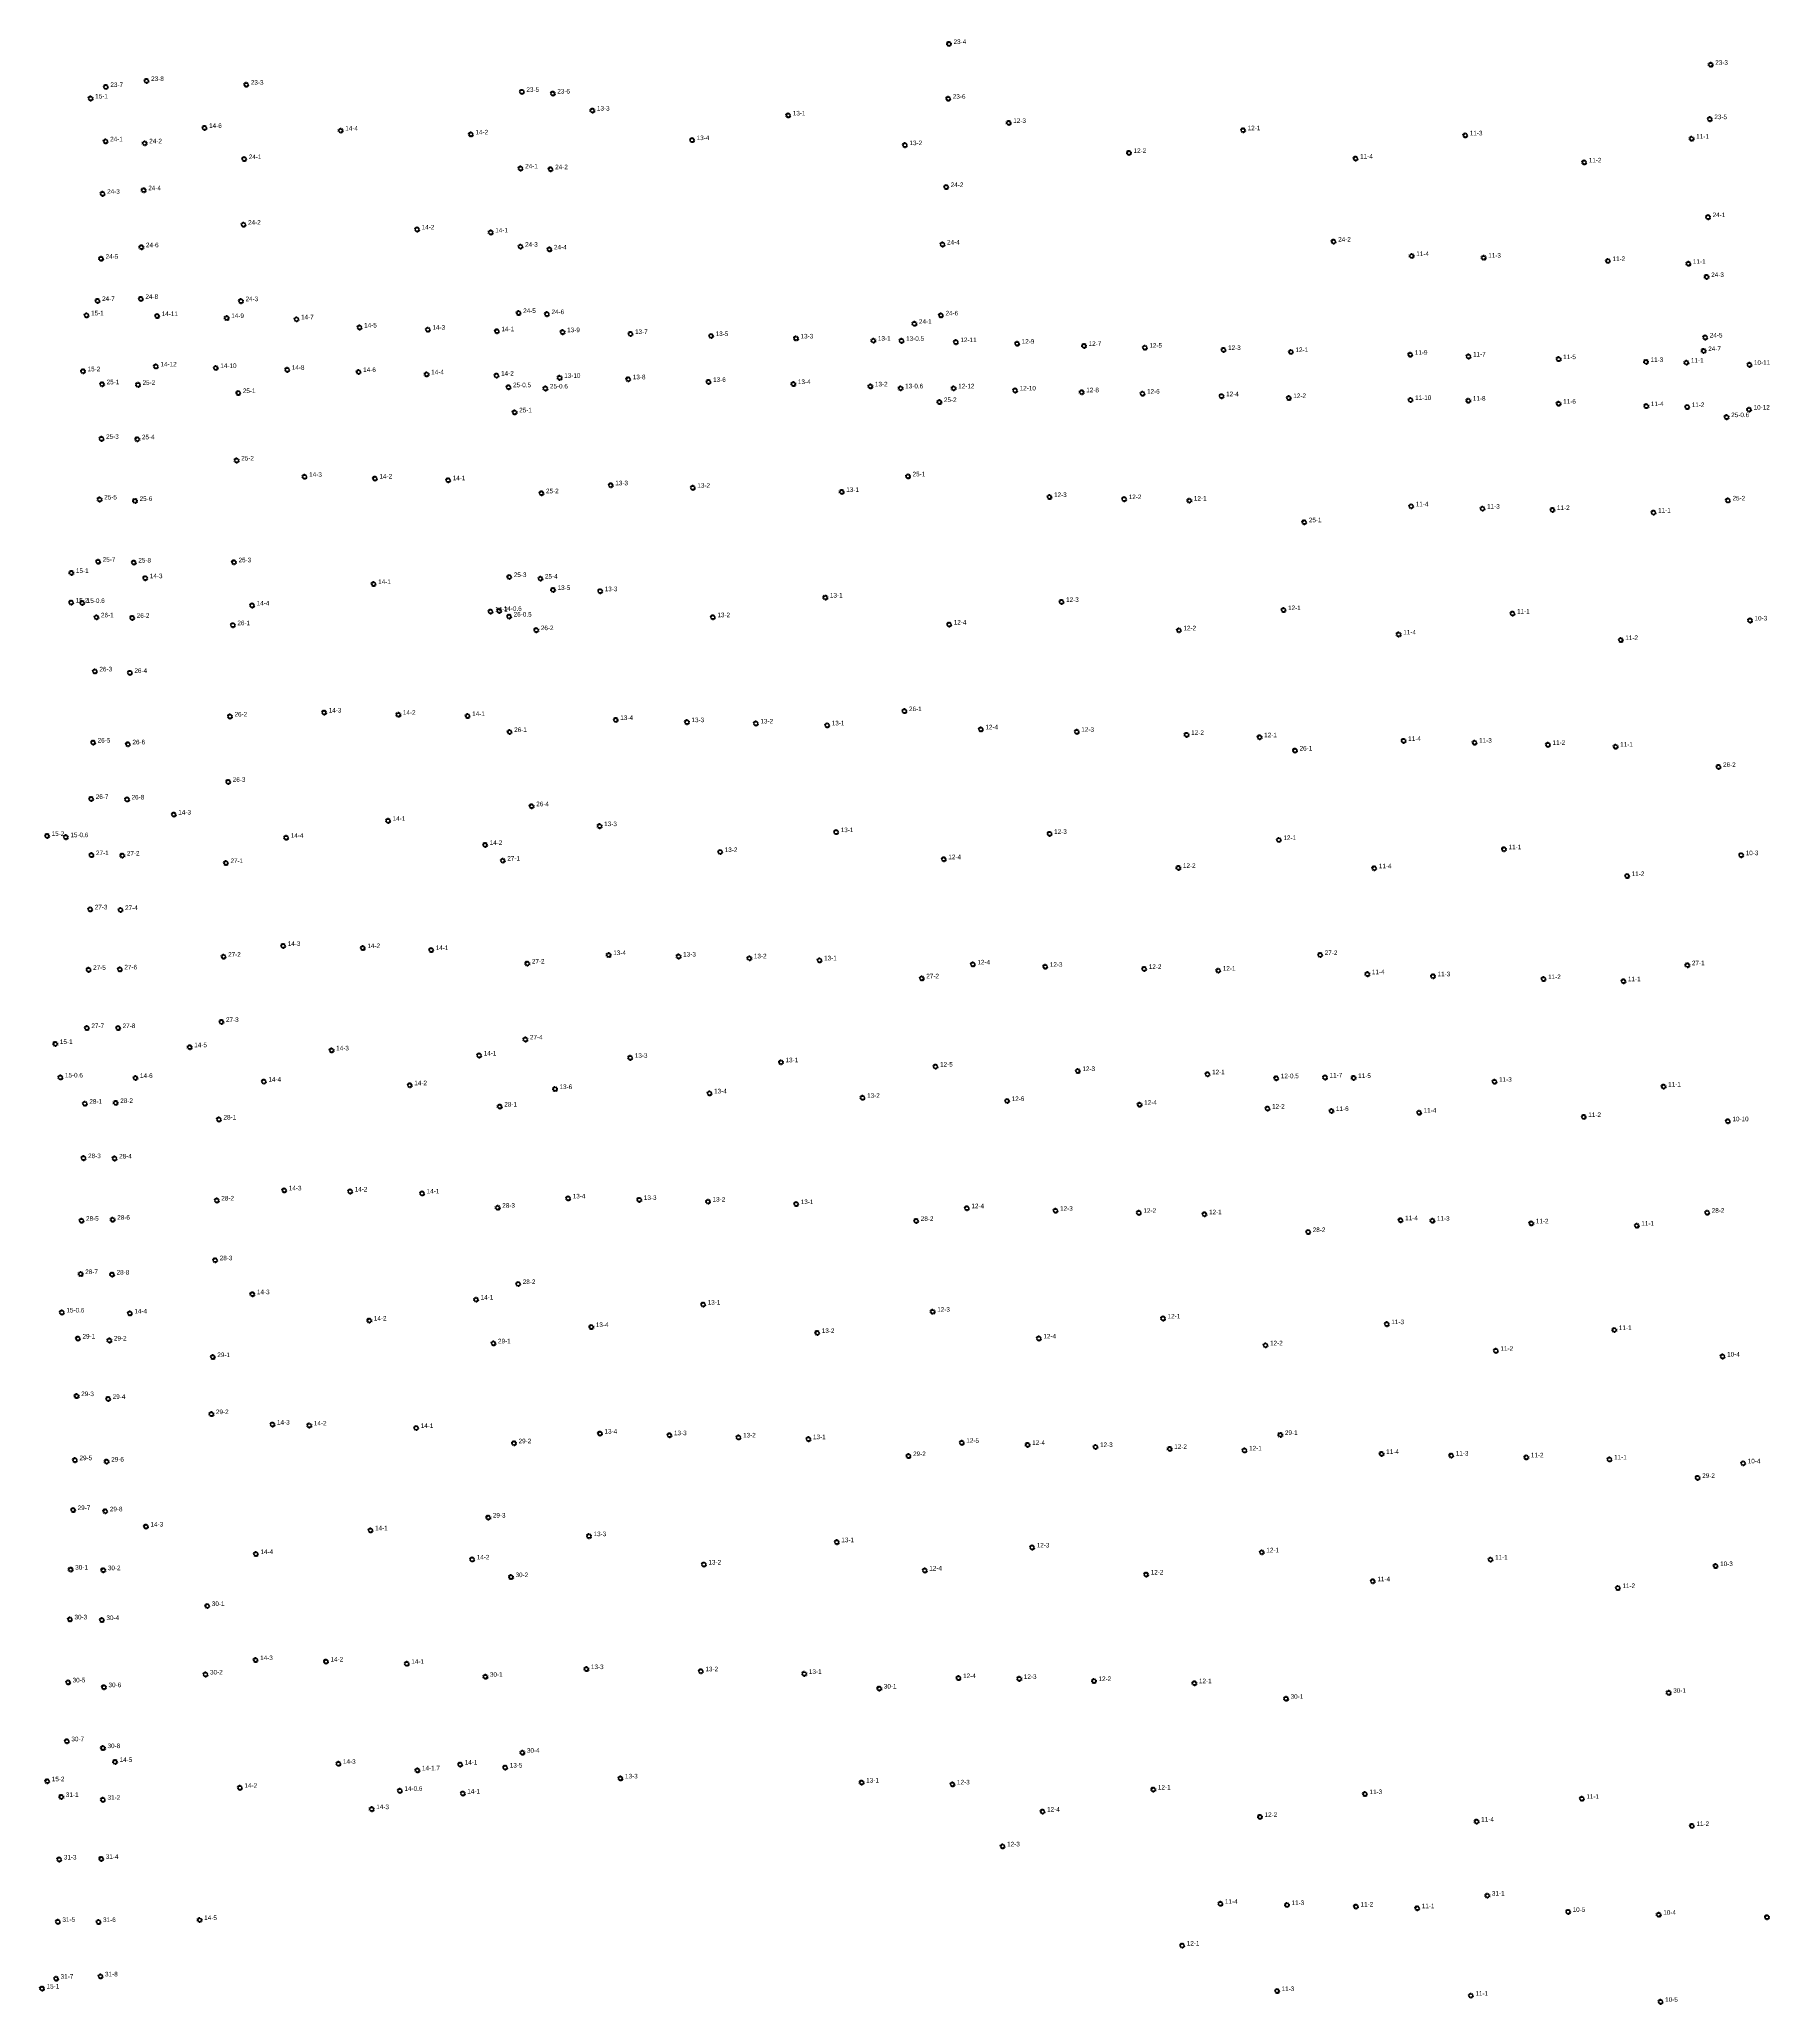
# Model space of a CAD drawing. Header units: inches. Extents: x 486468 to 494393, y 5455952 to 5461583.
# Drawn here: x 489884 to 490639, y 5456044 to 5456902 of the extents above; entities that cross this region are included whole.
import ezdxf

# ---------------------------------------------------------------- set-up
doc = ezdxf.new("R2010")
doc.units = ezdxf.units.IN
doc.header["$MEASUREMENT"] = 0
doc.layers.add('StreetLightingPoles', color=10, linetype='Continuous')

# ---------------------------------------------------------------- blocks, each defined once
blk = doc.blocks.new('Light')
at = {"color": 255}
for p, q in [((-0.71, 0.23), (-1.19, 0.39)), ((-0.44, 0.61), (-0.73, 1.01)), ((0, 0.75), (0, 1.25)), ((0.44, 0.61), (0.73, 1.01)), ((0.71, 0.23), (1.19, 0.39)), ((-0.71, -0.23), (-1.19, -0.39)), ((-0.44, -0.61), (-0.73, -1.01)), ((0, -0.75), (0, -1.25)), ((0.44, -0.61), (0.73, -1.01)), ((0.71, -0.23), (1.19, -0.39))]:
    blk.add_line(p, q, dxfattribs=at)
blk.add_circle((0, 0), 0.75, dxfattribs=at)

msp = doc.modelspace()

# ---------------------------------------------------------------- block references
at = {"layer": 'StreetLightingPoles'}
for p in [(490280.786, 5456899.615), (489930.402, 5456883.47), (490613.379, 5456890.529), (489905.992, 5456875.807), (489912.623, 5456880.837), (489973.955, 5456881.818), (490094.272, 5456878.698), (490107.767, 5456877.964), (490280.467, 5456875.694), (490125.069, 5456870.537), (490210.597, 5456868.405), (490612.983, 5456866.784), (489955.713, 5456862.96), (490015.179, 5456861.763), (490072.031, 5456860.115), (490306.867, 5456865.153), (490409.204, 5456861.936), (490506.213, 5456859.705), (490605.073, 5456858.249), (489912.517, 5456857.097), (489929.603, 5456856.234), (489973.049, 5456849.355), (490168.608, 5456857.633), (490261.539, 5456855.434), (490359.382, 5456852.045), (490458.328, 5456849.571), (490093.738, 5456845.259), (490106.833, 5456844.925), (490558.165, 5456847.889), (489911.201, 5456834.189), (489929.153, 5456835.751), (490279.539, 5456837.145), (490612.219, 5456824.008), (489972.743, 5456820.714), (490048.532, 5456818.627), (490080.672, 5456817.316), (489928.149, 5456810.86), (490093.708, 5456811.12), (490106.321, 5456809.908), (490277.956, 5456812.061), (490448.716, 5456813.316), (490482.828, 5456807.044), (490514.254, 5456806.294), (489910.543, 5456805.852), (490568.516, 5456804.862), (490603.639, 5456803.652), (490611.61, 5456797.902), (489904.188, 5456781.125), (489909.008, 5456787.437), (489927.925, 5456788.322), (489935.02, 5456780.825), (489971.632, 5456787.329), (490092.859, 5456782.152), (490105.23, 5456781.667), (490277.255, 5456781.108), (489965.395, 5456779.948), (489995.878, 5456779.4), (490023.433, 5456775.83), (490053.234, 5456774.873), (490083.394, 5456774.201), (490112.082, 5456773.798), (490141.71, 5456773.013), (490176.921, 5456772.119), (490265.67, 5456777.452), (490213.987, 5456771.057), (490247.774, 5456770.08), (490260.068, 5456770.022), (490283.765, 5456769.445), (490310.527, 5456768.75), (490339.754, 5456767.799), (490366.299, 5456767.019), (490400.651, 5456766.044), (490430.097, 5456765.134), (490482.205, 5456763.937), (490610.314, 5456765.59), (490611.001, 5456771.459), (489902.672, 5456756.711), (489934.503, 5456758.824), (489960.624, 5456758.155), (489991.844, 5456757.356), (490023, 5456756.416), (490052.711, 5456755.379), (490083.229, 5456754.83), (490507.62, 5456763.173), (490546.985, 5456762.027), (490585.138, 5456760.784), (490602.769, 5456760.483), (490630.285, 5456759.54), (489910.988, 5456751.042), (489926.679, 5456750.799), (489970.458, 5456747.22), (490088.456, 5456749.755), (490104.557, 5456749.215), (490110.796, 5456753.862), (490140.744, 5456753.227), (490175.791, 5456752.083), (490212.829, 5456751.136), (490246.462, 5456750.129), (490259.676, 5456749.28), (490282.828, 5456749.272), (490309.65, 5456748.343), (490338.73, 5456747.547), (490365.267, 5456746.931), (490091.128, 5456738.774), (490276.596, 5456743.282), (490399.771, 5456745.843), (490429.139, 5456745.023), (490482.326, 5456744.192), (490507.545, 5456743.885), (490546.979, 5456742.551), (490585.272, 5456741.509), (490603.118, 5456741.121), (490630.13, 5456739.973), (490620.333, 5456736.697), (489910.744, 5456727.226), (489926.381, 5456727.037), (489969.751, 5456717.785), (489999.425, 5456710.66), (490030.125, 5456709.879), (490062.096, 5456709.162), (490102.827, 5456703.473), (490133.108, 5456706.949), (490168.914, 5456705.847), (490233.952, 5456704.059), (490262.907, 5456710.843), (489909.923, 5456700.761), (489925.37, 5456700.127), (490324.657, 5456701.826), (490357.281, 5456700.904), (490385.725, 5456700.243), (490482.607, 5456697.766), (490513.749, 5456696.754), (490544.271, 5456696.176), (490588.431, 5456695.024), (490620.914, 5456700.333), (490435.921, 5456690.814), (489909.263, 5456673.571), (489924.829, 5456673.215), (489968.573, 5456673.341), (489897.575, 5456668.691), (489929.845, 5456666.393), (490029.551, 5456663.833), (490088.777, 5456666.919), (490102.381, 5456666.197), (490107.906, 5456661.257), (490128.467, 5456660.716), (489897.512, 5456655.736), (489902.314, 5456655.605), (489976.488, 5456654.489), (490080.583, 5456651.825), (490084.394, 5456652.144), (490226.799, 5456657.938), (490329.923, 5456656.045), (490426.842, 5456652.472), (489908.527, 5456649.305), (489924.13, 5456649.069), (489968.085, 5456645.875), (490088.712, 5456649.624), (490100.588, 5456643.713), (490177.658, 5456649.356), (490280.867, 5456646.145), (490381.181, 5456643.632), (490526.849, 5456650.954), (490630.551, 5456647.938), (490477.139, 5456641.82), (490574.1, 5456639.399), (489907.83, 5456625.714), (489923.117, 5456625.062), (489966.836, 5456606.024), (490007.943, 5456607.744), (490040.351, 5456606.772), (490070.595, 5456606.219), (490135.286, 5456604.507), (490166.376, 5456603.551), (490196.44, 5456602.966), (490227.6, 5456602.143), (490261.335, 5456608.368), (490294.694, 5456600.387), (489907.057, 5456594.626), (489922.266, 5456593.881), (490088.923, 5456599.26), (490336.577, 5456599.336), (490384.566, 5456597.998), (490416.427, 5456596.936), (490479.297, 5456595.382), (490510.282, 5456594.583), (490542.32, 5456593.64), (490571.871, 5456592.83), (490431.868, 5456591.144), (490616.782, 5456584.005), (489966.052, 5456577.476), (489906.242, 5456570.038), (489921.88, 5456569.803), (490098.547, 5456566.847), (489942.289, 5456563.208), (490035.863, 5456560.486), (490128.252, 5456558.155), (489886.982, 5456553.894), (489895.143, 5456553.331), (489991.383, 5456553.074), (490078.237, 5456549.963), (490231.509, 5456555.541), (490324.704, 5456554.782), (490424.827, 5456552.102), (489906.336, 5456545.502), (489919.834, 5456545.279), (489965.057, 5456542.023), (490085.938, 5456543.088), (490180.86, 5456546.864), (490278.506, 5456543.712), (490523.128, 5456548.054), (490626.672, 5456545.471), (490380.942, 5456539.922), (490466.488, 5456539.752), (490576.889, 5456536.372), (489905.81, 5456521.823), (489919.048, 5456521.544), (489964.038, 5456501.155), (489990.064, 5456505.873), (490024.829, 5456504.911), (490054.667, 5456504.052), (490096.667, 5456498.139), (490132.192, 5456501.874), (490162.744, 5456501.243), (490193.615, 5456500.443), (490224.267, 5456499.563), (490291.21, 5456497.786), (490442.853, 5456501.918), (490603.186, 5456497.423), (489905.103, 5456495.417), (489918.734, 5456495.608), (490268.888, 5456491.702), (490322.826, 5456496.767), (490366.029, 5456495.838), (490398.357, 5456495.058), (490463.47, 5456493.532), (490492.146, 5456492.613), (490540.384, 5456491.382), (490575.264, 5456490.44), (489963.093, 5456472.67), (489890.572, 5456463.068), (489904.336, 5456470.007), (489917.976, 5456469.993), (490095.819, 5456465.017), (489949.246, 5456461.639), (490011.218, 5456460.255), (490075.654, 5456458.031), (490141.617, 5456457.026), (490207.432, 5456455.051), (489892.786, 5456448.441), (489925.544, 5456448.216), (489981.612, 5456446.618), (490274.898, 5456453.17), (490337.024, 5456451.243), (490393.671, 5456449.82), (490423.69, 5456448.103), (490444.981, 5456448.418), (490457.478, 5456448.229), (490518.968, 5456446.563), (490045.33, 5456445.03), (490108.757, 5456443.392), (490176.238, 5456441.497), (490243.047, 5456439.569), (490306.168, 5456438.165), (490592.826, 5456444.443), (489903.446, 5456436.988), (489916.939, 5456437.316), (489962.015, 5456430.084), (490084.618, 5456435.726), (490364.024, 5456436.529), (490419.848, 5456434.853), (490447.78, 5456433.807), (490486.048, 5456433.059), (490557.958, 5456431.193), (490620.884, 5456429.325), (489902.88, 5456413.217), (489916.439, 5456413.075), (489961.054, 5456394.744), (489990.542, 5456399.136), (490019.301, 5456398.653), (490050.719, 5456397.807), (490114.499, 5456395.628), (490145.564, 5456395.003), (489901.99, 5456385.9), (489915.612, 5456386.354), (490083.746, 5456391.587), (490175.578, 5456394.226), (490214.068, 5456393.169), (490288.577, 5456391.351), (490327.292, 5456390.251), (490363.7, 5456389.361), (490392.336, 5456388.708), (490477.983, 5456386.108), (490491.86, 5456385.917), (490611.846, 5456389.403), (490266.475, 5456385.83), (490437.623, 5456380.96), (490535.048, 5456384.733), (490581.104, 5456383.731), (489901.645, 5456362.633), (489915.347, 5456362.392), (489960.37, 5456368.636), (489976.611, 5456353.821), (490092.678, 5456358.285), (489893.429, 5456345.852), (489923.099, 5456345.432), (490074.289, 5456351.447), (490173.445, 5456349.282), (490273.663, 5456346.172), (490374.251, 5456343.228), (489900.451, 5456334.452), (490027.671, 5456342.29), (490124.604, 5456339.499), (490223.26, 5456336.906), (490320.026, 5456334.49), (490471.944, 5456340.749), (490571.294, 5456338.197), (489914.166, 5456333.616), (489959.319, 5456326.373), (490081.878, 5456332.369), (490418.988, 5456331.501), (490519.587, 5456329.113), (490618.571, 5456326.621), (489899.872, 5456309.337), (489913.632, 5456308.124), (489958.711, 5456301.477), (489985.366, 5456296.93), (490001.487, 5456296.518), (490048.128, 5456295.421), (490128.386, 5456292.985), (490158.712, 5456292.264), (490425.471, 5456292.388), (490090.873, 5456288.744), (490188.875, 5456291.289), (490219.416, 5456290.544), (490263.131, 5456283.146), (490286.365, 5456288.944), (490315.141, 5456288.037), (490344.753, 5456287.124), (490377.153, 5456286.295), (490409.837, 5456285.617), (490469.692, 5456284.103), (490500.085, 5456283.357), (489899.136, 5456281.371), (489912.987, 5456280.743), (490532.879, 5456282.598), (490569.215, 5456281.681), (490627.556, 5456279.99), (490607.67, 5456273.647), (489898.332, 5456259.59), (489912.384, 5456259.054), (489930.148, 5456252.389), (490028.184, 5456250.712), (490079.625, 5456256.312), (489978.133, 5456240.383), (490123.604, 5456248.2), (490231.778, 5456245.573), (490317.084, 5456243.256), (490417.355, 5456241.141), (489897.279, 5456233.599), (489911.524, 5456233.331), (490072.609, 5456238.03), (490173.747, 5456235.813), (490270.201, 5456233.209), (490366.862, 5456231.443), (490517.232, 5456237.938), (490615.512, 5456235.147), (490089.529, 5456230.327), (490465.836, 5456228.493), (490572.837, 5456225.557), (489956.924, 5456217.717), (489896.95, 5456211.883), (489910.896, 5456211.574), (489978.007, 5456194.095), (490008.761, 5456193.452), (490044.023, 5456192.486), (490122.453, 5456190.165), (490172.434, 5456189.208), (489896.141, 5456184.37), (489911.817, 5456182.256), (489956.132, 5456187.821), (490078.345, 5456186.816), (490217.625, 5456188.091), (490250.354, 5456181.657), (490284.936, 5456186.234), (490311.493, 5456185.916), (490344.093, 5456184.963), (490387.932, 5456183.989), (490427.959, 5456177.214), (490595.033, 5456179.811), (489895.597, 5456158.681), (489911.372, 5456155.673), (489916.659, 5456149.628), (490014.187, 5456148.831), (490048.67, 5456145.942), (490067.359, 5456148.485), (490087.013, 5456147.183), (490094.502, 5456153.668), (489887.045, 5456141.198), (489971.172, 5456138.346), (490137.327, 5456142.436), (490242.655, 5456140.634), (490282.295, 5456139.823), (490370.008, 5456137.57), (489893.186, 5456134.346), (489911.369, 5456133.109), (490028.72, 5456129.028), (490041.022, 5456137.019), (490068.486, 5456135.842), (490462.406, 5456135.608), (490557.103, 5456133.569), (490321.643, 5456127.944), (490416.587, 5456125.633), (490511.183, 5456123.575), (490605.182, 5456121.689), (490304.2, 5456112.787), (489892.299, 5456107.049), (489910.622, 5456107.318), (490399.312, 5456087.712), (490428.368, 5456087.182), (490458.486, 5456086.474), (490485.239, 5456085.765), (490515.849, 5456091.263), (489891.665, 5456079.846), (489909.428, 5456079.745), (489953.602, 5456080.645), (490551.107, 5456084.187), (490590.686, 5456082.932), (490637.96, 5456081.833), (490382.626, 5456069.456), (489890.904, 5456055.008), (489910.295, 5456056.021), (489884.77, 5456050.711), (490424.041, 5456049.628), (490508.649, 5456047.599), (490591.504, 5456044.917)]:
    msp.add_blockref('Light', p, dxfattribs=at)

# ---------------------------------------------------------------- texts
for s, p in [('23-4', (490282.786, 5456899.615)), ('23-8', (489932.402, 5456883.47)), ('23-3', (490615.379, 5456890.529)), ('15-1', (489907.992, 5456875.807)), ('23-7', (489914.623, 5456880.837)), ('23-3', (489975.955, 5456881.818)), ('23-5', (490096.272, 5456878.698)), ('23-6', (490109.767, 5456877.964)), ('23-6', (490282.467, 5456875.694)), ('13-3', (490127.069, 5456870.537)), ('13-1', (490212.597, 5456868.405)), ('23-5', (490614.983, 5456866.784)), ('24-1', (489914.517, 5456857.097)), ('14-6', (489957.713, 5456862.96)), ('14-4', (490017.179, 5456861.763)), ('14-2', (490074.031, 5456860.115)), ('13-4', (490170.608, 5456857.633)), ('12-3', (490308.867, 5456865.153)), ('12-1', (490411.204, 5456861.936)), ('11-3', (490508.213, 5456859.705)), ('11-1', (490607.073, 5456858.249)), ('24-2', (489931.603, 5456856.234)), ('24-1', (489975.049, 5456849.355)), ('13-2', (490263.539, 5456855.434)), ('12-2', (490361.382, 5456852.045)), ('11-4', (490460.328, 5456849.571)), ('24-1', (490095.738, 5456845.259)), ('24-2', (490108.833, 5456844.925)), ('11-2', (490560.165, 5456847.889)), ('24-3', (489913.201, 5456834.189)), ('24-4', (489931.153, 5456835.751)), ('24-2', (490281.539, 5456837.145)), ('24-1', (490614.219, 5456824.008)), ('24-2', (489974.743, 5456820.714)), ('14-2', (490050.532, 5456818.627)), ('14-1', (490082.672, 5456817.316)), ('24-5', (489912.543, 5456805.852)), ('24-6', (489930.149, 5456810.86)), ('24-3', (490095.708, 5456811.12)), ('24-4', (490108.321, 5456809.908)), ('24-4', (490279.956, 5456812.061)), ('24-2', (490450.716, 5456813.316)), ('11-4', (490484.828, 5456807.044)), ('11-3', (490516.254, 5456806.294)), ('11-2', (490570.516, 5456804.862)), ('11-1', (490605.639, 5456803.652)), ('24-3', (490613.61, 5456797.902)), ('24-8', (489929.925, 5456788.322)), ('15-1', (489906.188, 5456781.125)), ('24-7', (489911.008, 5456787.437)), ('14-11', (489937.02, 5456780.825)), ('14-9', (489967.395, 5456779.948)), ('24-3', (489973.632, 5456787.329)), ('24-5', (490094.859, 5456782.152)), ('24-6', (490107.23, 5456781.667)), ('24-6', (490279.255, 5456781.108)), ('14-7', (489997.878, 5456779.4)), ('14-5', (490025.433, 5456775.83)), ('14-3', (490055.234, 5456774.873)), ('14-1', (490085.394, 5456774.201)), ('13-9', (490114.082, 5456773.798)), ('13-7', (490143.71, 5456773.013)), ('13-5', (490178.921, 5456772.119)), ('24-1', (490267.67, 5456777.452)), ('24-5', (490613.001, 5456771.459)), ('13-3', (490215.987, 5456771.057)), ('13-1', (490249.774, 5456770.08)), ('13-0.5', (490262.068, 5456770.022)), ('12-11', (490285.765, 5456769.445)), ('12-9', (490312.527, 5456768.75)), ('12-7', (490341.754, 5456767.799)), ('12-5', (490368.299, 5456767.019)), ('12-3', (490402.651, 5456766.044)), ('12-1', (490432.097, 5456765.134)), ('11-9', (490484.205, 5456763.937)), ('11-7', (490509.62, 5456763.173)), ('24-7', (490612.314, 5456765.59)), ('15-2', (489904.672, 5456756.711)), ('14-12', (489936.503, 5456758.824)), ('14-10', (489962.624, 5456758.155)), ('14-8', (489993.844, 5456757.356)), ('14-6', (490025, 5456756.416)), ('14-4', (490054.711, 5456755.379)), ('14-2', (490085.229, 5456754.83)), ('11-5', (490548.985, 5456762.027)), ('11-3', (490587.138, 5456760.784)), ('11-1', (490604.769, 5456760.483)), ('10-11', (490632.285, 5456759.54)), ('25-1', (489912.988, 5456751.042)), ('25-2', (489928.679, 5456750.799)), ('25-1', (489972.458, 5456747.22)), ('25-0.5', (490090.456, 5456749.755)), ('25-0.6', (490106.557, 5456749.215)), ('13-10', (490112.796, 5456753.862)), ('13-8', (490142.744, 5456753.227)), ('13-6', (490177.791, 5456752.083)), ('13-4', (490214.829, 5456751.136)), ('13-2', (490248.462, 5456750.129)), ('13-0.6', (490261.676, 5456749.28)), ('12-12', (490284.828, 5456749.272)), ('12-10', (490311.65, 5456748.343)), ('12-8', (490340.73, 5456747.547)), ('12-6', (490367.267, 5456746.931)), ('12-4', (490401.771, 5456745.843)), ('25-1', (490093.128, 5456738.774)), ('25-2', (490278.596, 5456743.282)), ('12-2', (490431.139, 5456745.023)), ('11-10', (490484.326, 5456744.192)), ('11-8', (490509.545, 5456743.885)), ('11-6', (490548.979, 5456742.551)), ('11-4', (490587.272, 5456741.509)), ('11-2', (490605.118, 5456741.121)), ('10-12', (490632.13, 5456739.973)), ('25-0.6', (490622.333, 5456736.697)), ('25-3', (489912.744, 5456727.226)), ('25-4', (489928.381, 5456727.037)), ('25-2', (489971.751, 5456717.785)), ('14-3', (490001.425, 5456710.66)), ('14-2', (490032.125, 5456709.879)), ('14-1', (490064.096, 5456709.162)), ('25-2', (490104.827, 5456703.473)), ('13-3', (490135.108, 5456706.949)), ('13-2', (490170.914, 5456705.847)), ('13-1', (490235.952, 5456704.059)), ('25-1', (490264.907, 5456710.843)), ('25-5', (489911.923, 5456700.761)), ('25-6', (489927.37, 5456700.127)), ('12-3', (490326.657, 5456701.826)), ('12-2', (490359.281, 5456700.904)), ('12-1', (490387.725, 5456700.243)), ('11-4', (490484.607, 5456697.766)), ('11-3', (490515.749, 5456696.754)), ('11-2', (490546.271, 5456696.176)), ('11-1', (490590.431, 5456695.024)), ('25-2', (490622.914, 5456700.333)), ('25-1', (490437.921, 5456690.814)), ('15-1', (489899.575, 5456668.691)), ('25-7', (489911.263, 5456673.571)), ('25-8', (489926.829, 5456673.215)), ('25-3', (489970.573, 5456673.341)), ('14-3', (489931.845, 5456666.393)), ('14-1', (490031.551, 5456663.833)), ('25-3', (490090.777, 5456666.919)), ('25-4', (490104.381, 5456666.197)), ('13-5', (490109.906, 5456661.257)), ('13-3', (490130.467, 5456660.716)), ('15-2', (489899.512, 5456655.736)), ('15-0.6', (489904.314, 5456655.605)), ('14-4', (489978.488, 5456654.489)), ('14-2', (490082.583, 5456651.825)), ('14-0.6', (490086.394, 5456652.144)), ('13-1', (490228.799, 5456657.938)), ('12-3', (490331.923, 5456656.045)), ('12-1', (490428.842, 5456652.472)), ('26-1', (489910.527, 5456649.305)), ('26-2', (489926.13, 5456649.069)), ('26-1', (489970.085, 5456645.875)), ('26-0.5', (490090.712, 5456649.624)), ('26-2', (490102.588, 5456643.713)), ('13-2', (490179.658, 5456649.356)), ('12-4', (490282.867, 5456646.145)), ('12-2', (490383.181, 5456643.632)), ('11-1', (490528.849, 5456650.954)), ('10-3', (490632.551, 5456647.938)), ('11-4', (490479.139, 5456641.82)), ('11-2', (490576.1, 5456639.399)), ('26-3', (489909.83, 5456625.714)), ('26-4', (489925.117, 5456625.062)), ('26-1', (490263.335, 5456608.368)), ('26-2', (489968.836, 5456606.024)), ('14-3', (490009.943, 5456607.744)), ('14-2', (490042.351, 5456606.772)), ('14-1', (490072.595, 5456606.219)), ('13-4', (490137.286, 5456604.507)), ('13-3', (490168.376, 5456603.551)), ('13-2', (490198.44, 5456602.966)), ('13-1', (490229.6, 5456602.143)), ('12-4', (490296.694, 5456600.387)), ('26-5', (489909.057, 5456594.626)), ('26-6', (489924.266, 5456593.881)), ('26-1', (490090.923, 5456599.26)), ('12-3', (490338.577, 5456599.336)), ('12-2', (490386.566, 5456597.998)), ('12-1', (490418.427, 5456596.936)), ('26-1', (490433.868, 5456591.144)), ('11-4', (490481.297, 5456595.382)), ('11-3', (490512.282, 5456594.583)), ('11-2', (490544.32, 5456593.64)), ('11-1', (490573.871, 5456592.83)), ('26-2', (490618.782, 5456584.005)), ('26-3', (489968.052, 5456577.476)), ('26-7', (489908.242, 5456570.038)), ('26-8', (489923.88, 5456569.803)), ('26-4', (490100.547, 5456566.847)), ('14-3', (489944.289, 5456563.208)), ('14-1', (490037.863, 5456560.486)), ('13-3', (490130.252, 5456558.155)), ('15-2', (489888.982, 5456553.894)), ('15-0.6', (489897.143, 5456553.331)), ('14-4', (489993.383, 5456553.074)), ('14-2', (490080.237, 5456549.963)), ('13-1', (490233.509, 5456555.541)), ('12-3', (490326.704, 5456554.782)), ('12-1', (490426.827, 5456552.102)), ('27-1', (489908.336, 5456545.502)), ('27-2', (489921.834, 5456545.279)), ('27-1', (489967.057, 5456542.023)), ('27-1', (490087.938, 5456543.088)), ('13-2', (490182.86, 5456546.864)), ('12-4', (490280.506, 5456543.712)), ('12-2', (490382.942, 5456539.922)), ('11-4', (490468.488, 5456539.752)), ('11-1', (490525.128, 5456548.054)), ('10-3', (490628.672, 5456545.471)), ('11-2', (490578.889, 5456536.372)), ('27-3', (489907.81, 5456521.823)), ('27-4', (489921.048, 5456521.544)), ('14-3', (489992.064, 5456505.873)), ('27-2', (489966.038, 5456501.155)), ('14-2', (490026.829, 5456504.911)), ('14-1', (490056.667, 5456504.052)), ('27-2', (490098.667, 5456498.139)), ('13-4', (490134.192, 5456501.874)), ('13-3', (490164.744, 5456501.243)), ('13-2', (490195.615, 5456500.443)), ('13-1', (490226.267, 5456499.563)), ('12-4', (490293.21, 5456497.786)), ('12-3', (490324.826, 5456496.767)), ('27-2', (490444.853, 5456501.918)), ('27-1', (490605.186, 5456497.423)), ('27-5', (489907.103, 5456495.417)), ('27-6', (489920.734, 5456495.608)), ('27-2', (490270.888, 5456491.702)), ('12-2', (490368.029, 5456495.838)), ('12-1', (490400.357, 5456495.058)), ('11-4', (490465.47, 5456493.532)), ('11-3', (490494.146, 5456492.613)), ('11-2', (490542.384, 5456491.382)), ('11-1', (490577.264, 5456490.44)), ('27-3', (489965.093, 5456472.67)), ('15-1', (489892.572, 5456463.068)), ('27-7', (489906.336, 5456470.007)), ('27-8', (489919.976, 5456469.993)), ('27-4', (490097.819, 5456465.017)), ('14-5', (489951.246, 5456461.639)), ('14-3', (490013.218, 5456460.255)), ('14-1', (490077.654, 5456458.031)), ('13-3', (490143.617, 5456457.026)), ('13-1', (490209.432, 5456455.051)), ('15-0.6', (489894.786, 5456448.441)), ('14-6', (489927.544, 5456448.216)), ('14-4', (489983.612, 5456446.618)), ('12-5', (490276.898, 5456453.17)), ('12-3', (490339.024, 5456451.243)), ('12-1', (490395.671, 5456449.82)), ('12-0.5', (490425.69, 5456448.103)), ('11-7', (490446.981, 5456448.418)), ('11-5', (490459.478, 5456448.229)), ('11-3', (490520.968, 5456446.563)), ('28-1', (489905.446, 5456436.988)), ('28-2', (489918.939, 5456437.316)), ('14-2', (490047.33, 5456445.03)), ('13-6', (490110.757, 5456443.392)), ('13-4', (490178.238, 5456441.497)), ('13-2', (490245.047, 5456439.569)), ('12-6', (490308.168, 5456438.165)), ('11-1', (490594.826, 5456444.443)), ('28-1', (489964.015, 5456430.084)), ('28-1', (490086.618, 5456435.726)), ('12-4', (490366.024, 5456436.529)), ('12-2', (490421.848, 5456434.853)), ('11-6', (490449.78, 5456433.807)), ('11-4', (490488.048, 5456433.059)), ('11-2', (490559.958, 5456431.193)), ('10-10', (490622.884, 5456429.325)), ('28-3', (489904.88, 5456413.217)), ('28-4', (489918.439, 5456413.075)), ('28-2', (489963.054, 5456394.744)), ('14-3', (489992.542, 5456399.136)), ('14-2', (490021.301, 5456398.653)), ('14-1', (490052.719, 5456397.807)), ('13-4', (490116.499, 5456395.628)), ('13-3', (490147.564, 5456395.003)), ('13-2', (490177.578, 5456394.226)), ('28-5', (489903.99, 5456385.9)), ('28-6', (489917.612, 5456386.354)), ('28-3', (490085.746, 5456391.587)), ('13-1', (490216.068, 5456393.169)), ('28-2', (490268.475, 5456385.83)), ('12-4', (490290.577, 5456391.351)), ('12-3', (490329.292, 5456390.251)), ('12-2', (490365.7, 5456389.361)), ('12-1', (490394.336, 5456388.708)), ('11-4', (490479.983, 5456386.108)), ('11-3', (490493.86, 5456385.917)), ('28-2', (490613.846, 5456389.403)), ('28-2', (490439.623, 5456380.96)), ('11-2', (490537.048, 5456384.733)), ('11-1', (490583.104, 5456383.731)), ('28-3', (489962.37, 5456368.636)), ('28-7', (489903.645, 5456362.633)), ('28-8', (489917.347, 5456362.392)), ('14-3', (489978.611, 5456353.821)), ('14-1', (490076.289, 5456351.447)), ('28-2', (490094.678, 5456358.285)), ('15-0.6', (489895.429, 5456345.852)), ('14-4', (489925.099, 5456345.432)), ('14-2', (490029.671, 5456342.29)), ('13-1', (490175.445, 5456349.282)), ('12-3', (490275.663, 5456346.172)), ('12-1', (490376.251, 5456343.228)), ('29-1', (489902.451, 5456334.452)), ('29-2', (489916.166, 5456333.616)), ('13-4', (490126.604, 5456339.499)), ('13-2', (490225.26, 5456336.906)), ('12-4', (490322.026, 5456334.49)), ('11-3', (490473.944, 5456340.749)), ('11-1', (490573.294, 5456338.197)), ('29-1', (489961.319, 5456326.373)), ('29-1', (490083.878, 5456332.369)), ('12-2', (490420.988, 5456331.501)), ('11-2', (490521.587, 5456329.113)), ('10-4', (490620.571, 5456326.621)), ('29-3', (489901.872, 5456309.337)), ('29-4', (489915.632, 5456308.124)), ('29-2', (489960.711, 5456301.477)), ('14-3', (489987.366, 5456296.93)), ('14-2', (490003.487, 5456296.518)), ('14-1', (490050.128, 5456295.421)), ('13-4', (490130.386, 5456292.985)), ('13-3', (490160.712, 5456292.264)), ('13-2', (490190.875, 5456291.289)), ('29-1', (490427.471, 5456292.388)), ('29-2', (490092.873, 5456288.744)), ('13-1', (490221.416, 5456290.544)), ('29-2', (490265.131, 5456283.146)), ('12-5', (490288.365, 5456288.944)), ('12-4', (490317.141, 5456288.037)), ('12-3', (490346.753, 5456287.124)), ('12-2', (490379.153, 5456286.295)), ('12-1', (490411.837, 5456285.617)), ('11-4', (490471.692, 5456284.103)), ('11-3', (490502.085, 5456283.357)), ('11-2', (490534.879, 5456282.598)), ('29-5', (489901.136, 5456281.371)), ('29-6', (489914.987, 5456280.743)), ('11-1', (490571.215, 5456281.681)), ('29-2', (490609.67, 5456273.647)), ('10-4', (490629.556, 5456279.99)), ('29-7', (489900.332, 5456259.59)), ('29-8', (489914.384, 5456259.054)), ('14-3', (489932.148, 5456252.389)), ('14-1', (490030.184, 5456250.712)), ('29-3', (490081.625, 5456256.312)), ('13-3', (490125.604, 5456248.2)), ('14-4', (489980.133, 5456240.383)), ('13-1', (490233.778, 5456245.573)), ('12-3', (490319.084, 5456243.256)), ('12-1', (490419.355, 5456241.141)), ('30-1', (489899.279, 5456233.599)), ('30-2', (489913.524, 5456233.331)), ('14-2', (490074.609, 5456238.03)), ('13-2', (490175.747, 5456235.813)), ('12-4', (490272.201, 5456233.209)), ('12-2', (490368.862, 5456231.443)), ('11-1', (490519.232, 5456237.938)), ('10-3', (490617.512, 5456235.147)), ('30-2', (490091.529, 5456230.327)), ('11-4', (490467.836, 5456228.493)), ('11-2', (490574.837, 5456225.557)), ('30-1', (489958.924, 5456217.717)), ('30-3', (489898.95, 5456211.883)), ('30-4', (489912.896, 5456211.574)), ('30-2', (489958.132, 5456187.821)), ('14-3', (489980.007, 5456194.095)), ('14-2', (490010.761, 5456193.452)), ('14-1', (490046.023, 5456192.486)), ('13-3', (490124.453, 5456190.165)), ('13-2', (490174.434, 5456189.208)), ('13-1', (490219.625, 5456188.091)), ('30-5', (489898.141, 5456184.37)), ('30-6', (489913.817, 5456182.256)), ('30-1', (490080.345, 5456186.816)), ('30-1', (490252.354, 5456181.657)), ('12-4', (490286.936, 5456186.234)), ('12-3', (490313.493, 5456185.916)), ('12-2', (490346.093, 5456184.963)), ('12-1', (490389.932, 5456183.989)), ('30-1', (490597.033, 5456179.811)), ('30-1', (490429.959, 5456177.214)), ('30-7', (489897.597, 5456158.681)), ('30-8', (489913.372, 5456155.673)), ('30-4', (490096.502, 5456153.668)), ('14-5', (489918.659, 5456149.628)), ('14-3', (490016.187, 5456148.831)), ('14-1.7', (490050.67, 5456145.942)), ('14-1', (490069.359, 5456148.485)), ('13-5', (490089.013, 5456147.183)), ('15-2', (489889.045, 5456141.198)), ('14-2', (489973.172, 5456138.346)), ('14-0.6', (490043.022, 5456137.019)), ('13-3', (490139.327, 5456142.436)), ('13-1', (490244.655, 5456140.634)), ('12-3', (490284.295, 5456139.823)), ('12-1', (490372.008, 5456137.57)), ('31-1', (489895.186, 5456134.346)), ('31-2', (489913.369, 5456133.109)), ('14-3', (490030.72, 5456129.028)), ('14-1', (490070.486, 5456135.842)), ('12-4', (490323.643, 5456127.944)), ('11-3', (490464.406, 5456135.608)), ('11-1', (490559.103, 5456133.569)), ('12-2', (490418.587, 5456125.633)), ('11-4', (490513.183, 5456123.575)), ('11-2', (490607.182, 5456121.689)), ('12-3', (490306.2, 5456112.787)), ('31-3', (489894.299, 5456107.049)), ('31-4', (489912.622, 5456107.318)), ('11-4', (490401.312, 5456087.712)), ('11-3', (490430.368, 5456087.182)), ('11-2', (490460.486, 5456086.474)), ('11-1', (490487.239, 5456085.765)), ('31-1', (490517.849, 5456091.263)), ('31-5', (489893.665, 5456079.846)), ('31-6', (489911.428, 5456079.745)), ('14-5', (489955.602, 5456080.645)), ('10-5', (490553.107, 5456084.187)), ('10-4', (490592.686, 5456082.932)), ('12-1', (490384.626, 5456069.456)), ('15-1', (489886.77, 5456050.711)), ('31-7', (489892.904, 5456055.008)), ('31-8', (489912.295, 5456056.021)), ('11-3', (490426.041, 5456049.628)), ('11-1', (490510.649, 5456047.599)), ('10-5', (490593.504, 5456044.917))]:
    msp.add_text(s, height=2, dxfattribs=at).set_placement(p)

doc.saveas('drawing.dxf')
